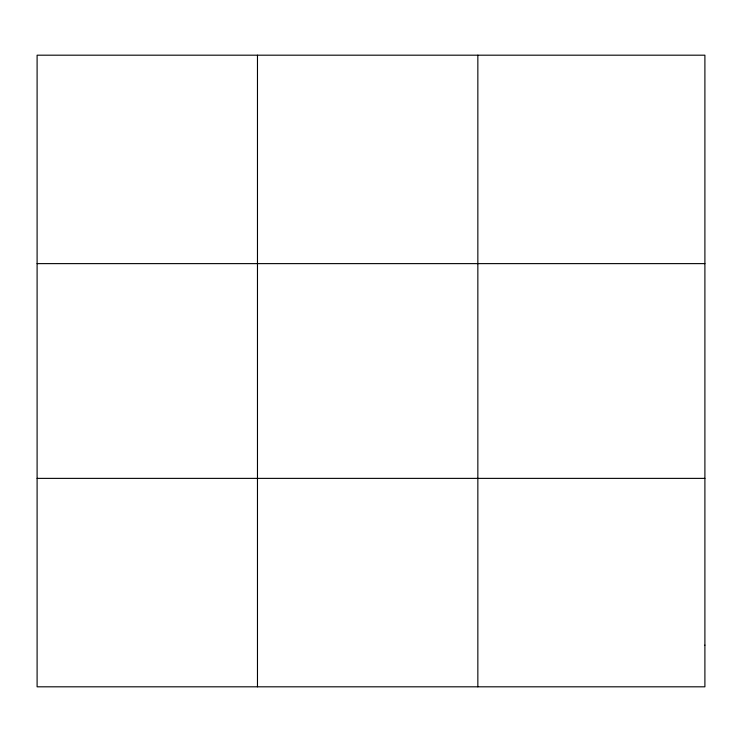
<?xml version="1.0" encoding="UTF-8"?>
<svg xmlns="http://www.w3.org/2000/svg" width="742" height="742" viewBox="0 0 742 742"><rect width="100%" height="100%" fill="white"/><g stroke="black" fill="none" stroke-linecap="round" stroke-linejoin="round"><path stroke-width="1.11" d="M257.474 55.186L257.474 686.814M477.848 55.186L477.848 686.814M37.1 263.623L704.9 263.623M37.1 478.377L704.9 478.377M704.9 645.132L704.9 686.814L37.1 686.814L37.1 55.186L704.9 55.186L704.9 645.132"/></g></svg>
